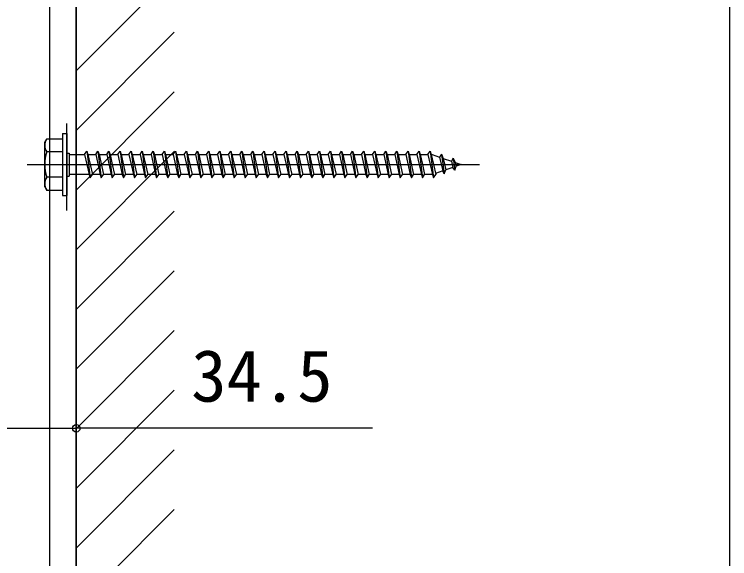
# Model space of a CAD drawing. Units: millimetres, scale not verified. Extents: x -700 to 700, y -1043 to 1037.
# Drawn here: x 358.5 to 520, y 635.3 to 758.2 of the extents above; entities that cross this region are included whole.
import ezdxf
from ezdxf.enums import TextEntityAlignment as Align

# ---------------------------------------------------------------- set-up
doc = ezdxf.new("R2010")
doc.units = ezdxf.units.MM
doc.header["$LTSCALE"] = 6
for name, color, linetype in [('0-4_YKK_12', 2, 'Continuous'), ('0-5_YKK_13', 4, 'Continuous'), ('0-6_YKK_D', 6, 'Continuous'), ('0-8_YSS_K', 3, 'Continuous')]:
    doc.layers.add(name, color=color, linetype=linetype)
doc.styles.add('ＭＳ ゴシック', font='')
doc.styles.get('ＭＳ ゴシック').set_extended_font_data('MS Gothic')

msp = doc.modelspace()

# ---------------------------------------------------------------- linework, layer by layer
at = {"layer": '0-4_YKK_12'}
for p, q in [((370.4, 713.95), (370.4, 733.522)), ((361.4, 724.295), (463.509, 724.295))]:
    msp.add_line(p, q, dxfattribs=at)
for points in [[(372.5, 382.245), (372.5, 760.452), (372.5, 784.295), (338, 784.295), (338, 382.245)], [(366.5, 784.295), (366.5, 731.952), (366.5, 382.245)]]:
    msp.add_lwpolyline(points, dxfattribs=at)
at = {"layer": '0-5_YKK_13'}
for p, q in [((365.4, 729.295), (365.833, 730.045)), ((369.4, 730.045), (365.831, 730.045)), ((369.4, 731.295), (369.4, 717.295)), ((369.4, 731.295), (370.4, 731.295)), ((369.4, 730.045), (369.4, 718.545)), ((370.4, 731.295), (370.4, 717.295)), ((365.4, 719.295), (365.4, 729.295)), ((369.4, 727.182), (365.847, 727.182)), ((370.4, 726.895), (370.9, 726.895)), ((370.9, 726.895), (370.9, 721.695)), ((374.9, 727.295), (375.65, 721.295)), ((376.9, 726.545), (377.4, 727.295)), ((377.4, 727.295), (378.15, 721.295)), ((377.4, 727.295), (377.65, 726.545)), ((379.9, 727.295), (380.65, 721.295)), ((382.4, 727.295), (383.15, 721.295)), ((384.9, 727.295), (385.65, 721.295)), ((387.4, 727.295), (388.15, 721.295)), ((389.9, 727.295), (390.65, 721.295)), ((392.4, 727.295), (393.15, 721.295)), ((394.9, 727.295), (395.65, 721.295)), ((397.4, 727.295), (398.15, 721.295)), ((399.9, 727.295), (400.65, 721.295)), ((402.4, 727.295), (403.15, 721.295)), ((404.9, 727.295), (405.65, 721.295)), ((407.4, 727.295), (408.15, 721.295)), ((409.9, 727.295), (410.65, 721.295)), ((412.4, 727.295), (413.15, 721.295)), ((414.9, 727.295), (415.65, 721.295)), ((417.4, 727.295), (418.15, 721.295)), ((419.9, 727.295), (420.65, 721.295)), ((422.4, 727.295), (423.15, 721.295)), ((424.9, 727.295), (425.65, 721.295)), ((427.4, 727.295), (428.15, 721.295)), ((429.9, 727.295), (430.65, 721.295)), ((432.4, 727.295), (433.15, 721.295)), ((434.9, 727.295), (435.65, 721.295)), ((437.4, 727.295), (438.15, 721.295)), ((439.9, 727.295), (440.65, 721.295)), ((442.4, 727.295), (443.15, 721.295)), ((444.9, 727.295), (445.65, 721.295)), ((447.4, 727.295), (448.15, 721.295)), ((449.9, 727.295), (450.65, 721.295)), ((452.4, 727.295), (453.15, 721.295)), ((370.9, 726.545), (374.4, 726.545)), ((375.15, 726.545), (376.15, 722.045)), ((375.15, 726.545), (376.9, 726.545)), ((376.9, 726.545), (377.9, 722.045)), ((377.65, 726.545), (378.65, 722.045)), ((377.65, 726.545), (379.4, 726.545)), ((380.15, 726.545), (380.65, 726.545)), ((380.15, 726.545), (380.65, 724.295)), ((380.65, 726.545), (381.9, 726.545)), ((382.65, 726.545), (384.4, 726.545)), ((382.65, 726.545), (383.65, 722.045)), ((385.15, 726.545), (386.9, 726.545)), ((385.15, 726.545), (386.15, 722.045)), ((387.65, 726.545), (389.4, 726.545)), ((387.65, 726.545), (388.65, 722.045)), ((390.15, 726.545), (391.9, 726.545)), ((390.15, 726.545), (391.15, 722.045)), ((392.65, 726.545), (394.4, 726.545)), ((392.65, 726.545), (393.65, 722.045)), ((394.4, 726.545), (395.4, 722.045)), ((395.15, 726.545), (395.65, 726.545)), ((395.15, 726.545), (395.65, 724.295)), ((395.65, 726.545), (396.9, 726.545)), ((397.65, 726.545), (399.4, 726.545)), ((397.65, 726.545), (398.65, 722.045)), ((400.15, 726.545), (401.9, 726.545)), ((400.15, 726.545), (401.15, 722.045)), ((402.65, 726.545), (404.4, 726.545)), ((402.65, 726.545), (403.65, 722.045)), ((405.15, 726.545), (406.9, 726.545)), ((405.15, 726.545), (406.15, 722.045)), ((407.65, 726.545), (409.4, 726.545)), ((407.65, 726.545), (408.65, 722.045)), ((410.15, 726.545), (411.9, 726.545)), ((410.15, 726.545), (411.15, 722.045)), ((412.65, 726.545), (414.4, 726.545)), ((412.65, 726.545), (413.65, 722.045)), ((415.15, 726.545), (415.65, 726.545)), ((415.15, 726.545), (415.65, 724.295)), ((415.65, 726.545), (416.9, 726.545)), ((417.65, 726.545), (419.4, 726.545)), ((417.65, 726.545), (418.65, 722.045)), ((420.15, 726.545), (421.9, 726.545)), ((420.15, 726.545), (421.15, 722.045)), ((422.65, 726.545), (424.4, 726.545)), ((422.65, 726.545), (423.65, 722.045)), ((425.15, 726.545), (426.9, 726.545)), ((425.15, 726.545), (426.15, 722.045)), ((427.65, 726.545), (429.4, 726.545)), ((427.65, 726.545), (428.65, 722.045)), ((429.4, 726.545), (430.4, 722.045)), ((430.15, 726.545), (430.65, 726.545)), ((430.15, 726.545), (430.65, 724.295)), ((430.65, 726.545), (431.9, 726.545)), ((432.65, 726.545), (434.4, 726.545)), ((432.65, 726.545), (433.65, 722.045)), ((435.15, 726.545), (436.9, 726.545)), ((435.15, 726.545), (436.15, 722.045)), ((437.65, 726.545), (439.4, 726.545)), ((437.65, 726.545), (438.65, 722.045)), ((440.15, 726.545), (441.9, 726.545)), ((440.15, 726.545), (441.15, 722.045)), ((442.65, 726.545), (444.4, 726.545)), ((442.65, 726.545), (443.65, 722.045)), ((445.15, 726.545), (446.9, 726.545)), ((445.15, 726.545), (446.15, 722.045)), ((447.65, 726.545), (449.4, 726.545)), ((447.65, 726.545), (448.65, 722.045)), ((450.15, 726.545), (450.65, 726.545)), ((450.15, 726.545), (450.65, 724.295)), ((450.65, 726.545), (451.9, 726.545)), ((452.65, 726.545), (453.65, 722.045)), ((454.986, 726.608), (454.527, 725.973)), ((454.527, 725.973), (455.22, 722.856)), ((454.986, 726.608), (455.339, 725.693)), ((454.986, 726.608), (455.54, 722.173)), ((455.339, 725.693), (457.234, 725.041)), ((455.339, 725.693), (455.917, 723.096)), ((457.598, 725.709), (457.234, 725.041)), ((457.234, 725.041), (457.542, 723.655)), ((457.598, 725.709), (458.046, 724.761)), ((457.598, 725.709), (457.937, 722.998)), ((380.65, 724.295), (381.15, 722.045)), ((395.65, 724.295), (396.15, 722.045)), ((415.65, 724.295), (416.15, 722.045)), ((430.65, 724.295), (431.15, 722.045)), ((450.65, 724.295), (451.15, 722.045)), ((457.542, 723.655), (455.917, 723.096)), ((457.937, 722.998), (457.542, 723.655)), ((457.937, 722.998), (458.239, 723.895)), ((458.046, 724.761), (459.4, 724.295)), ((458.046, 724.761), (458.239, 723.895)), ((459.4, 724.295), (458.239, 723.895)), ((375.4, 722.045), (370.9, 722.045)), ((377.9, 722.045), (376.15, 722.045)), ((377.9, 722.045), (378.15, 721.295)), ((378.15, 721.295), (378.65, 722.045)), ((380.4, 722.045), (378.65, 722.045)), ((380.65, 721.295), (381.15, 722.045)), ((382.9, 722.045), (381.15, 722.045)), ((385.4, 722.045), (383.65, 722.045)), ((387.9, 722.045), (386.15, 722.045)), ((390.4, 722.045), (388.65, 722.045)), ((392.9, 722.045), (391.15, 722.045)), ((395.4, 722.045), (393.65, 722.045)), ((397.9, 722.045), (396.15, 722.045)), ((400.4, 722.045), (398.65, 722.045)), ((402.9, 722.045), (401.15, 722.045)), ((405.4, 722.045), (403.65, 722.045)), ((407.9, 722.045), (406.15, 722.045)), ((410.4, 722.045), (408.65, 722.045)), ((412.9, 722.045), (411.15, 722.045)), ((415.4, 722.045), (413.65, 722.045)), ((415.4, 722.045), (415.65, 721.295)), ((415.65, 721.295), (416.15, 722.045)), ((417.9, 722.045), (416.15, 722.045)), ((420.4, 722.045), (418.65, 722.045)), ((422.9, 722.045), (421.15, 722.045)), ((425.4, 722.045), (423.65, 722.045)), ((427.9, 722.045), (426.15, 722.045)), ((430.4, 722.045), (428.65, 722.045)), ((432.9, 722.045), (431.15, 722.045)), ((435.4, 722.045), (433.65, 722.045)), ((437.9, 722.045), (436.15, 722.045)), ((440.4, 722.045), (438.65, 722.045)), ((442.9, 722.045), (441.15, 722.045)), ((445.4, 722.045), (443.65, 722.045)), ((447.9, 722.045), (446.15, 722.045)), ((450.4, 722.045), (448.65, 722.045)), ((450.4, 722.045), (450.65, 721.295)), ((450.65, 721.295), (451.15, 722.045)), ((452.866, 722.045), (451.15, 722.045)), ((452.898, 722.056), (452.866, 722.045)), ((455.22, 722.856), (453.594, 722.296)), ((455.54, 722.173), (455.22, 722.856)), ((455.54, 722.173), (455.917, 723.096)), ((369.4, 721.408), (365.847, 721.408)), ((370.4, 721.695), (370.9, 721.695)), ((365.4, 719.295), (365.833, 718.545)), ((365.831, 718.545), (369.4, 718.545)), ((369.4, 717.295), (370.4, 717.295))]:
    msp.add_line(p, q, dxfattribs=at)
for points in [[(374.4, 726.545), (374.9, 727.295), (375.15, 726.545)], [(379.4, 726.545), (379.9, 727.295), (380.15, 726.545)], [(381.9, 726.545), (382.4, 727.295), (382.65, 726.545)], [(384.4, 726.545), (384.9, 727.295), (385.15, 726.545)], [(386.9, 726.545), (387.4, 727.295), (387.65, 726.545)], [(389.4, 726.545), (389.9, 727.295), (390.15, 726.545)], [(391.9, 726.545), (392.4, 727.295), (392.65, 726.545)], [(394.4, 726.545), (394.9, 727.295), (395.15, 726.545)], [(396.9, 726.545), (397.4, 727.295), (397.65, 726.545)], [(399.4, 726.545), (399.9, 727.295), (400.15, 726.545)], [(401.9, 726.545), (402.4, 727.295), (402.65, 726.545)], [(404.4, 726.545), (404.9, 727.295), (405.15, 726.545)], [(406.9, 726.545), (407.4, 727.295), (407.65, 726.545)], [(409.4, 726.545), (409.9, 727.295), (410.15, 726.545)], [(411.9, 726.545), (412.4, 727.295), (412.65, 726.545)], [(414.4, 726.545), (414.9, 727.295), (415.15, 726.545)], [(416.9, 726.545), (417.4, 727.295), (417.65, 726.545)], [(419.4, 726.545), (419.9, 727.295), (420.15, 726.545)], [(421.9, 726.545), (422.4, 727.295), (422.65, 726.545)], [(424.4, 726.545), (424.9, 727.295), (425.15, 726.545)], [(426.9, 726.545), (427.4, 727.295), (427.65, 726.545)], [(429.4, 726.545), (429.9, 727.295), (430.15, 726.545)], [(431.9, 726.545), (432.4, 727.295), (432.65, 726.545)], [(434.4, 726.545), (434.9, 727.295), (435.15, 726.545)], [(436.9, 726.545), (437.4, 727.295), (437.65, 726.545)], [(439.4, 726.545), (439.9, 727.295), (440.15, 726.545)], [(441.9, 726.545), (442.4, 727.295), (442.65, 726.545)], [(444.4, 726.545), (444.9, 727.295), (445.15, 726.545)], [(446.9, 726.545), (447.4, 727.295), (447.65, 726.545)], [(449.4, 726.545), (449.9, 727.295), (450.15, 726.545)], [(451.9, 726.545), (452.4, 727.295), (452.65, 726.545)], [(374.4, 726.545), (375.4, 722.045), (375.65, 721.295), (376.15, 722.045)], [(379.4, 726.545), (380.4, 722.045), (380.65, 721.295)], [(381.9, 726.545), (382.9, 722.045), (383.15, 721.295), (383.65, 722.045)], [(384.4, 726.545), (385.4, 722.045), (385.65, 721.295), (386.15, 722.045)], [(386.9, 726.545), (387.9, 722.045), (388.15, 721.295), (388.65, 722.045)], [(389.4, 726.545), (390.4, 722.045), (390.65, 721.295), (391.15, 722.045)], [(391.9, 726.545), (392.9, 722.045), (393.15, 721.295), (393.65, 722.045)], [(396.9, 726.545), (397.9, 722.045), (398.15, 721.295), (398.65, 722.045)], [(399.4, 726.545), (400.4, 722.045), (400.65, 721.295), (401.15, 722.045)], [(401.9, 726.545), (402.9, 722.045), (403.15, 721.295), (403.65, 722.045)], [(404.4, 726.545), (405.4, 722.045), (405.65, 721.295), (406.15, 722.045)], [(406.9, 726.545), (407.9, 722.045), (408.15, 721.295), (408.65, 722.045)], [(409.4, 726.545), (410.4, 722.045), (410.65, 721.295), (411.15, 722.045)], [(411.9, 726.545), (412.9, 722.045), (413.15, 721.295), (413.65, 722.045)], [(414.4, 726.545), (415.4, 722.045), (415.65, 721.295)], [(416.9, 726.545), (417.9, 722.045), (418.15, 721.295), (418.65, 722.045)], [(419.4, 726.545), (420.4, 722.045), (420.65, 721.295), (421.15, 722.045)], [(421.9, 726.545), (422.9, 722.045), (423.15, 721.295), (423.65, 722.045)], [(424.4, 726.545), (425.4, 722.045), (425.65, 721.295), (426.15, 722.045)], [(426.9, 726.545), (427.9, 722.045), (428.15, 721.295), (428.65, 722.045)], [(431.9, 726.545), (432.9, 722.045), (433.15, 721.295), (433.65, 722.045)], [(434.4, 726.545), (435.4, 722.045), (435.65, 721.295), (436.15, 722.045)], [(436.9, 726.545), (437.9, 722.045), (438.15, 721.295), (438.65, 722.045)], [(439.4, 726.545), (440.4, 722.045), (440.65, 721.295), (441.15, 722.045)], [(441.9, 726.545), (442.9, 722.045), (443.15, 721.295), (443.65, 722.045)], [(444.4, 726.545), (445.4, 722.045), (445.65, 721.295), (446.15, 722.045)], [(446.9, 726.545), (447.9, 722.045), (448.15, 721.295), (448.65, 722.045)], [(449.4, 726.545), (450.4, 722.045), (450.65, 721.295)], [(451.9, 726.545), (452.9, 722.045), (453.15, 721.295), (453.65, 722.045)], [(452.65, 726.545), (452.866, 726.545), (454.527, 725.973)], [(395.4, 722.045), (395.65, 721.295), (396.15, 722.045)], [(430.4, 722.045), (430.65, 721.295), (431.15, 722.045)]]:
    msp.add_lwpolyline(points, dxfattribs=at)
for centre, radius, start, end in [((367.956, 728.625), 2.556, 146.25178, 214.38425), ((374.953, 724.295), 9.553, 162.41205, 197.58795), ((367.956, 719.965), 2.556, 145.61575, 213.74822)]:
    msp.add_arc(centre, radius, start, end, dxfattribs=at)
at = {"layer": '0-6_YKK_D'}
for p, q in [((520, 224.245), (520, 784.3)), ((439.408, 664.745), (372.5, 664.745))]:
    msp.add_line(p, q, dxfattribs=at)
msp.add_lwpolyline([(308, 664.745), (338, 664.745), (372.5, 664.745)], dxfattribs=at)
msp.add_circle((372.5, 664.745), 0.85, dxfattribs=at)
at = {"layer": '0-8_YSS_K'}
for p, q in [((372.5, 866.952), (372.5, 382.245)), ((372.5, 745.48), (394.639, 767.619)), ((372.5, 758.952), (372.5, 382.245)), ((372.5, 732.01), (394.639, 754.149)), ((372.5, 718.539), (394.639, 740.679)), ((372.5, 705.069), (394.639, 727.208)), ((372.5, 691.599), (394.639, 713.738)), ((372.5, 678.128), (394.639, 700.267)), ((372.5, 664.658), (394.639, 686.797)), ((372.5, 651.187), (394.639, 673.327)), ((372.5, 637.717), (394.639, 659.856)), ((372.5, 624.247), (394.639, 646.386))]:
    msp.add_line(p, q, dxfattribs=at)

# ---------------------------------------------------------------- texts
at = {"layer": '0-6_YKK_D', "style": 'ＭＳ ゴシック'}
msp.add_text('34.5', height=11.73, dxfattribs=at).set_placement((398.453, 667.245), align=Align.BOTTOM_LEFT)

doc.saveas('drawing.dxf')
